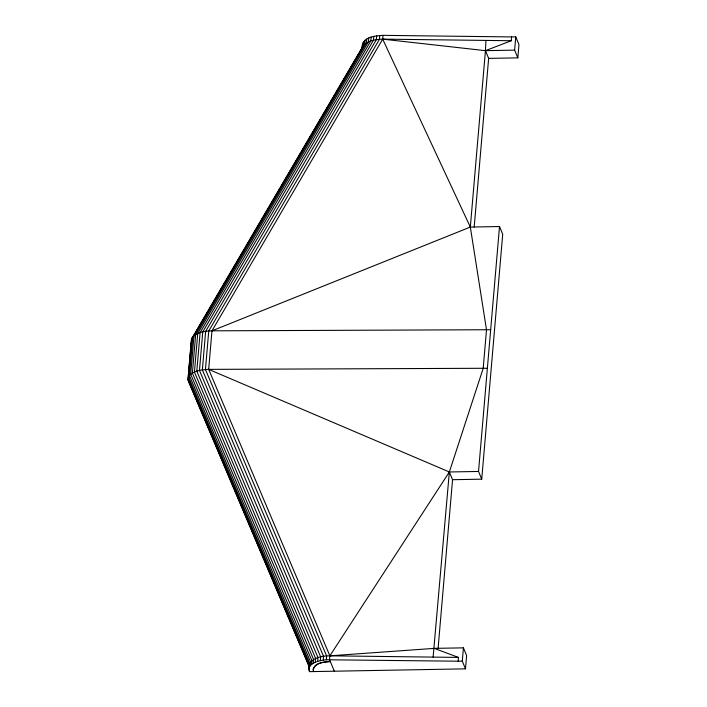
<?xml version="1.0" encoding="UTF-8"?>
<svg xmlns="http://www.w3.org/2000/svg" width="707" height="707" viewBox="0 0 707 707"><rect width="100%" height="100%" fill="white"/><g stroke="black" fill="none" stroke-linecap="round" stroke-linejoin="round"><path stroke-width="1.06" d="M191.341 341.348L191.818 338.397L363.425 45.328C368.338 40.228 375.983 39.468 382.681 39.141L511.267 40.732L511.594 36.932L515.757 36.861L518.956 44.585L517.824 57.859L488.643 58.381L485.444 50.665L485.939 40.414M308.906 670.13C306.962 658.438 321.243 655.822 329.86 655.822L434.239 648.372L463.421 647.851L466.62 655.575L465.489 668.849L309.321 671.65L309.251 664.845L188.062 378.386L191.367 339.846L194.708 334.128M362.382 45.867C363.301 36.614 375.753 35.827 383.008 35.35L511.594 36.932M191.252 342.418L188.044 379.889L188.451 381.4L309.215 666.842M490.676 329.727L211.967 330.832C205.269 331.159 197.624 331.919 192.711 337.009L189.405 375.55L188.044 379.889L309.233 666.339M334.331 671.199L329.533 659.613L329.86 655.822L208.671 369.372L211.967 330.832L382.681 39.141L383.008 35.35M362.399 44.373L362.081 48.164L362.859 42.915M362.134 48.712L362.302 46.812M308.932 668.636L309.71 663.387L188.522 376.937L191.818 338.397L192.711 337.009M309.383 667.178L310.267 665.8L310.594 661.999L189.405 375.55C194.319 370.459 201.972 369.699 208.671 369.372L487.37 368.267M363.743 41.527L363.425 45.328L362.532 46.706M310.267 665.8L311.566 664.5L311.893 660.709L190.704 374.259L194.001 335.719L364.715 44.028L365.042 40.237M311.566 664.5L313.254 663.325L313.581 659.534L192.384 373.084L195.689 334.535L366.403 42.853L366.73 39.062M313.254 663.325L315.295 662.282L315.622 658.491L194.434 372.041L197.73 333.492L368.444 41.81L368.771 38.019M315.295 662.282L317.673 661.39L317.991 657.598L196.802 371.148L200.108 332.608L370.822 40.918L371.148 37.126M317.673 661.39L320.324 660.674L320.651 656.874L199.462 370.424L202.759 331.883L373.473 40.193L373.8 36.402M320.324 660.674L323.223 660.126L323.55 656.335L202.361 369.885L205.657 331.336L376.371 39.654L376.698 35.863M323.223 660.126L326.307 659.772L326.634 655.981L205.445 369.531L208.742 330.982L379.456 39.3L379.783 35.509M433.117 657.095L449.352 471.976L483.199 368.338L486.504 329.798L470.332 227.062L485.444 50.665L511.267 40.732M438.093 648.425L452.551 479.7L449.352 471.976L208.671 369.372M474.185 227.115L488.643 58.381M326.307 659.772L458.118 661.204L458.445 657.413L434.239 648.372M465.489 668.849L462.29 661.125L463.421 647.851M452.551 479.7L481.732 479.169L478.533 471.454L499.513 226.54L470.332 227.062L211.967 330.832M517.824 57.859L514.625 50.135L515.757 36.861M481.732 479.169L502.712 234.264L499.513 226.54M195.83 332.219L208.105 311.248M209.219 309.348L218.702 293.14M219.815 291.231L239.903 256.915M241.016 255.015L244.922 248.343M246.036 246.434L268.907 207.354M270.03 205.445L279.512 189.237M280.626 187.337L284.532 180.656M285.646 178.756L300.714 153.021M301.827 151.112L308.517 139.668M309.639 137.768L321.915 116.796M323.028 114.888L329.718 103.452M330.841 101.543L334.738 94.871M335.86 92.962L358.732 53.882M359.845 51.973L361.524 49.119M514.625 50.135L485.444 50.665L382.681 39.141L470.332 227.062M478.533 471.454L449.352 471.976L329.86 655.822L458.445 657.413M458.118 661.204L462.29 661.125M313.166 669.061L313.484 671.579C312.079 662.972 324.23 661.814 330.337 661.549C324.274 662.035 315.755 662.494 313.166 669.061"/></g></svg>
